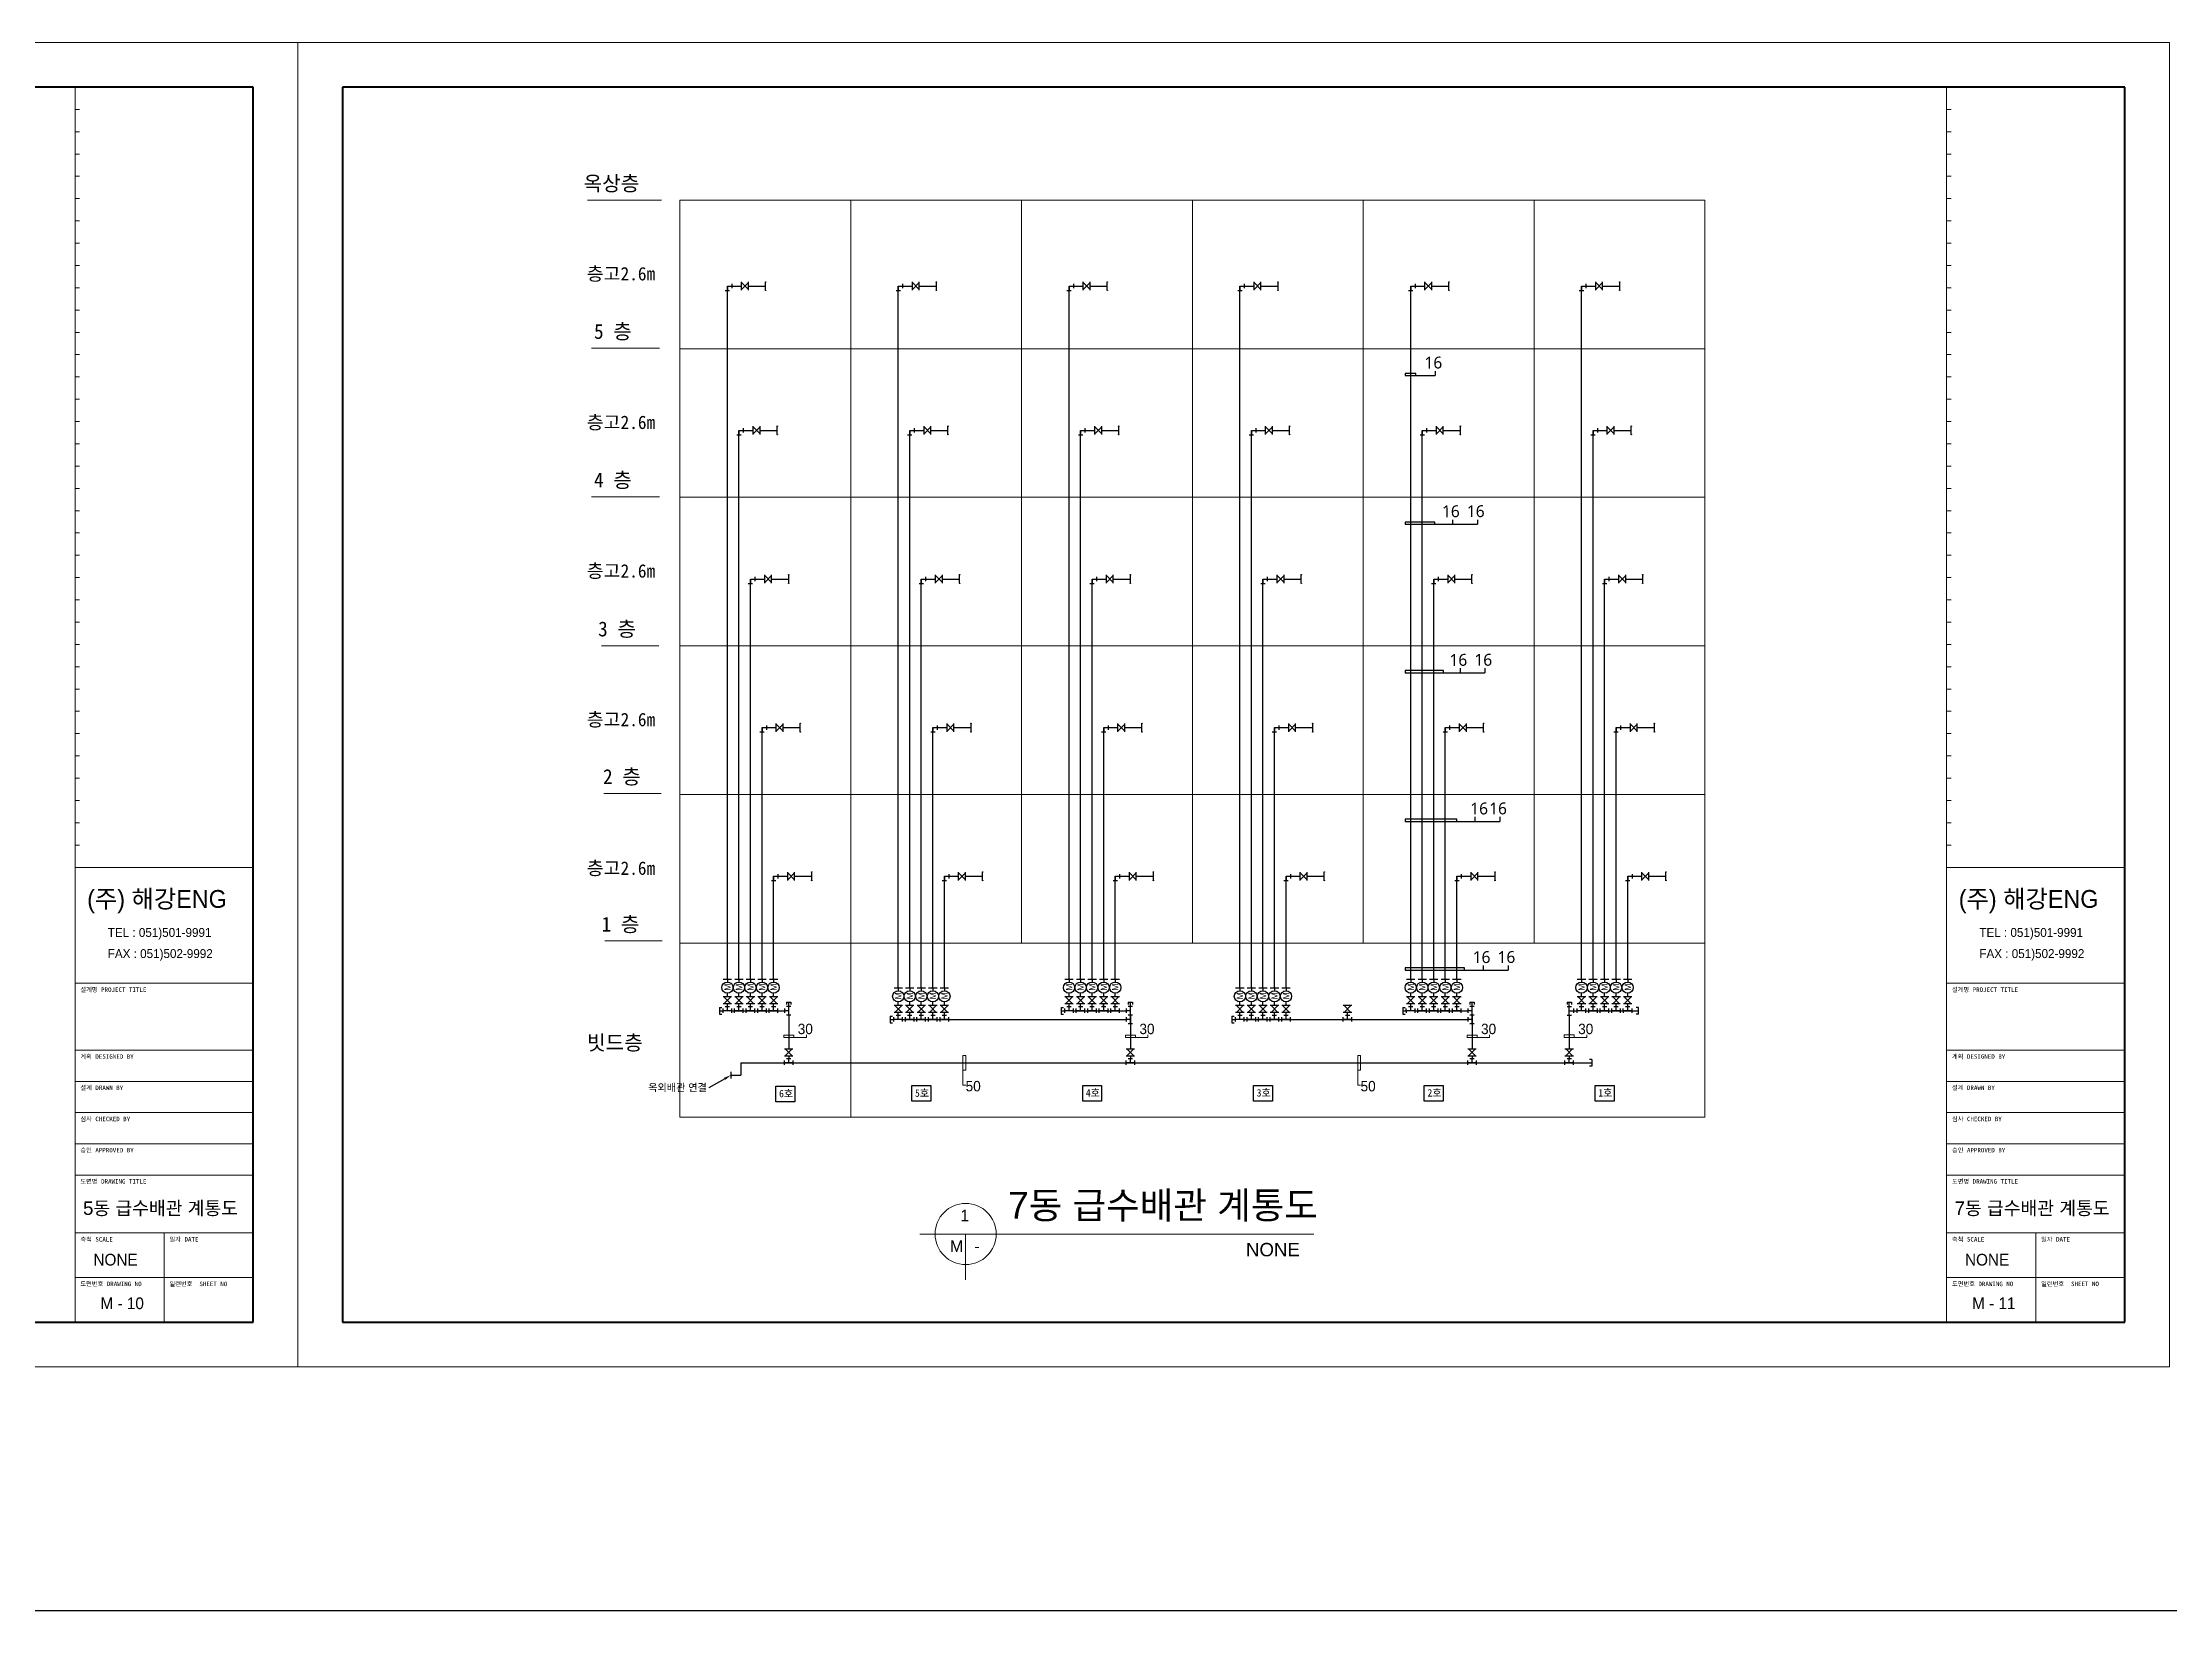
# Model space of a CAD drawing. Header units: millimetres. Extents: x 77978 to 1977917, y -128530 to 383426.
# Drawn here: x 1437707 to 1580897, y 65293 to 170793 of the extents above; entities that cross this region are included whole.
import ezdxf
from ezdxf import colors
from ezdxf.entities.mleader import LeaderData, LeaderLine
from ezdxf.math import Vec2, Vec3

# ---------------------------------------------------------------- set-up
doc = ezdxf.new("R2010")
doc.units = ezdxf.units.MM
doc.header["$LTSCALE"] = 20
doc.layers.get('0').update_dxf_attribs({"lineweight": 0})
for name, color, linetype in [('TEXT', 2, 'Continuous'), ('TXT', 2, 'Continuous'), ('급수부품', 2, 'Continuous')]:
    doc.layers.add(name, color=color, linetype=linetype)
doc.layers.add('급수', color=3, linetype='Continuous', lineweight=30)
doc.layers.add('치수선', color=1, linetype='Continuous', lineweight=0)
doc.styles.add('Arial', font='arial.ttf')
doc.styles.get("Standard").update_dxf_attribs({"font": 'arial.ttf'})
doc.styles.add('TEXT', font='arial.ttf')
doc.styles.add('굴림1', font='', dxfattribs={"height": 1})
doc.styles.add('굴림1000', font='', dxfattribs={"height": 1000})
doc.styles.add('굴림2', font='gulim.ttc', dxfattribs={"height": 2})
doc.styles.add('굴림500', font='', dxfattribs={"height": 500})
doc.styles.add('굴림700', font='gulim.ttc', dxfattribs={"height": 700})
doc.styles.add('수도공사', font='malgun.ttf', dxfattribs={"height": 300})
doc.styles.get('굴림1').set_extended_font_data('GulimChe')
doc.styles.get('굴림1000').set_extended_font_data('GulimChe')
doc.styles.get('굴림500').set_extended_font_data('GulimChe')

# ---------------------------------------------------------------- blocks, each defined once
blk = doc.blocks.new('A$C6c9ffb24')
at = {"layer": '급수부품'}
for p, q in [((0, 226.59), (-156, 226.59)), ((0, -226.59), (-156, -226.59))]:
    blk.add_line(p, q, dxfattribs=at)
at = {"layer": '급수부품', "linetype": 'Continuous'}
blk.add_line((0, -226.59), (0, 226.59), dxfattribs=at)
blk = doc.blocks.new('A$C701459fe')
at = {"layer": '급수부품'}
for p, q in [((0, -283), (0, 284)), ((0, 233), (460, -232)), ((460, 233), (0, -232)), ((460, -283), (460, 284))]:
    blk.add_line(p, q, dxfattribs=at)
blk = doc.blocks.new('A$C7031d5a0')
at = {"layer": '급수부품'}
for p, q in [((-292, -146), (-293, 146)), ((292, 0), (-292, 0)), ((-146, 292), (146, 293)), ((0, 0), (0, 292)), ((293, -146), (292, 146))]:
    blk.add_line(p, q, dxfattribs=at)
blk = doc.blocks.new('A$C510d21a0')
at = {"layer": '급수부품', "color": 2, "linetype": 'ByBlock'}
for p, q in [((284, 1160), (-284, 1160)), ((284, 0), (-284, 0)), ((0, 1160), (0, 993)), ((0, 0), (0, 236))]:
    blk.add_line(p, q, dxfattribs=at)
blk.add_circle((0, 615), 378, dxfattribs=at)
at = {"layer": '급수부품', "linetype": 'ByBlock', "insert": (-211, 392), "char_height": 429, "attachment_point": 1, "rotation": 90, "style": '수도공사'}
blk.add_mtext_dynamic_manual_height_columns('M', width=174.7, gutter_width=841, heights=[0], dxfattribs=at)
blk = doc.blocks.new('G$C5648E7D3')
at = {"layer": '급수부품'}
for p, q in [((-284, 465), (284, 465)), ((-284, 0), (284, 0)), ((-233, 0), (233, 465)), ((-233, 465), (233, 0))]:
    blk.add_line(p, q, dxfattribs=at)
blk = doc.blocks.new('A$C8178ee6f')
at = {"layer": '급수부품'}
for p, q in [((0, 0), (0, -293)), ((0, 0), (293, 0)), ((293, 146), (293, -146)), ((-146, -293), (146, -293))]:
    blk.add_line(p, q, dxfattribs=at)
blk = doc.blocks.new('상수도 도각-다중')
at = {"lineweight": 100}
for p, q in [((123000, 86100), (3000, 86100)), ((3000, 86100), (3000, 3000)), ((123000, 3000), (123000, 86100)), ((3000, 3000), (123000, 3000))]:
    blk.add_line(p, q, dxfattribs=at)
for p, q in [((111000, 84600), (111300, 84600)), ((111000, 83100), (111300, 83100)), ((111000, 81600), (111300, 81600)), ((111000, 80100), (111300, 80100)), ((111000, 78600), (111300, 78600)), ((111000, 77100), (111300, 77100)), ((111000, 75600), (111300, 75600)), ((111000, 74100), (111300, 74100)), ((111000, 72600), (111300, 72600)), ((111000, 71100), (111300, 71100)), ((111000, 69600), (111300, 69600)), ((111000, 68100), (111300, 68100)), ((111000, 66600), (111300, 66600)), ((111000, 65100), (111300, 65100)), ((111000, 63600), (111300, 63600)), ((111000, 62100), (111300, 62100)), ((111000, 60600), (111300, 60600)), ((111000, 59100), (111300, 59100)), ((111000, 57600), (111300, 57600)), ((111000, 56100), (111300, 56100)), ((111000, 54600), (111300, 54600)), ((111000, 53100), (111300, 53100)), ((111000, 51600), (111300, 51600)), ((111000, 50100), (111300, 50100)), ((111000, 48600), (111300, 48600)), ((111000, 47100), (111300, 47100)), ((111000, 45600), (111300, 45600)), ((111000, 44100), (111300, 44100)), ((111000, 42600), (111300, 42600)), ((111000, 41100), (111300, 41100)), ((111000, 39600), (111300, 39600)), ((111000, 38100), (111300, 38100)), ((111000, 36600), (111300, 36600)), ((111000, 35100), (111300, 35100)), ((111000, 33600), (123000, 33600)), ((117000, 9000), (117000, 3000))]:
    blk.add_line(p, q)
at = {"lineweight": 9}
for p, q in [((111000, 25800), (123000, 25800)), ((111000, 21300), (123000, 21300)), ((111000, 19200), (123000, 19200)), ((111000, 17100), (123000, 17100)), ((111000, 15000), (123000, 15000)), ((111000, 12900), (123000, 12900)), ((111000, 9000), (123000, 9000)), ((111000, 6000), (123000, 6000))]:
    blk.add_line(p, q, dxfattribs=at)
for points in [[(0, 0), (126000, 0), (126000, 89100), (0, 89100)], [(111000, 86100), (111300, 86100)]]:
    blk.add_lwpolyline(points, close=True)
blk.add_lwpolyline([(111000, 3000), (111000, 33600), (111000, 86100)])
at = {"attachment_point": 1}
for s, width, gutter_width, insert, char_height, style in [('(주) 해강ENG', 10184.59, 5000, (111815, 32076), 1200, '굴림2'), ('TEL : 051)501-9991', 8798.85, 5000, (113201, 29520), 600, '굴림2'), ('FAX : 051)502-9992', 8798.94, 5000, (113201, 28098), 600, '굴림2'), ('설계명 PROJECT TITLE', 4641.75, 2500, (111358, 25522), 300, '굴림1'), ('계획 DESIGNED BY', 4641.75, 2500, (111358, 21022), 300, '굴림1'), ('설계 DRAWN BY', 4641.75, 2500, (111358, 18922), 300, '굴림1'), ('심사 CHECKED BY', 4641.75, 2500, (111358, 16822), 300, '굴림1'), ('승인 APPROVED BY', 4641.75, 2500, (111358, 14722), 300, '굴림1'), ('도면명 DRAWING TITLE', 4641.75, 2500, (111358, 12622), 300, '굴림1'), ('축척 SCALE', 3385.63, 2500, (111358, 8722), 300, '굴림1'), ('일자 DATE', 3016.89, 2500, (117358, 8722), 300, '굴림1'), ('도면번호 DRAWING NO', 4125.03, 2500, (111358, 5722), 300, '굴림1'), ('일련번호  SHEET NO', 3753.35, 2500, (117358, 5722), 300, '굴림1')]:
    blk.add_mtext_dynamic_manual_height_columns(s, width=width, gutter_width=gutter_width, heights=[0], dxfattribs=dict(at, insert=insert, char_height=char_height, style=style))

msp = doc.modelspace()

# ---------------------------------------------------------------- linework, layer by layer
for p, q in [((1474401.3, 160190.3), (1479387.3, 160190.3)), ((1474672.3, 150228.6), (1479241.9, 150228.6)), ((1474672.3, 140228.6), (1479241.9, 140228.6)), ((1475331.3, 130210.8), (1479195.1, 130210.8)), ((1475501.4, 120274.5), (1479365.2, 120274.5)), ((1492117.3, 120195.3), (1480617.3, 120195.3)), ((1549617.3, 120195.3), (1492117.3, 120195.3)), ((1475564.1, 110339.8), (1479427.9, 110339.8)), ((1492117.3, 110195.3), (1480617.3, 110195.3)), ((1549617.3, 110195.3), (1492117.3, 110195.3)), ((1492117.3, 98495.3), (1480617.3, 98495.3)), ((1549617.3, 98495.3), (1492117.3, 98495.3))]:
    msp.add_line(p, q)
at = {"linetype": 'Continuous'}
for p, q in [((1492117.3, 160195.3), (1480617.3, 160195.3)), ((1480617.3, 160190.3), (1480617.3, 98495.3)), ((1549617.3, 160195.3), (1492117.3, 160195.3)), ((1492117.3, 160195.3), (1492117.3, 98495.3)), ((1503617.3, 160195.3), (1503617.3, 110195.3)), ((1515117.3, 160195.3), (1515117.3, 110195.3)), ((1526617.3, 160195.3), (1526617.3, 110195.3)), ((1538117.3, 160195.3), (1538117.3, 110195.3)), ((1549617.3, 160195.3), (1549617.3, 98495.3)), ((1492117.3, 150195.3), (1480617.3, 150195.3)), ((1549617.3, 150195.3), (1492117.3, 150195.3)), ((1492117.3, 140195.3), (1480617.3, 140195.3)), ((1549617.3, 140195.3), (1492117.3, 140195.3)), ((1492117.3, 130195.3), (1480617.3, 130195.3)), ((1549617.3, 130195.3), (1492117.3, 130195.3))]:
    msp.add_line(p, q, dxfattribs=at)
at = {"color": 4}
for p, q in [((1496765.6, 90622.7), (1523289, 90622.7)), ((1499851.3, 90622.7), (1499851.3, 87537))]:
    msp.add_line(p, q, dxfattribs=at)
msp.add_circle((1499851.3, 90622.7), 2057.1, dxfattribs=at)
at = {"layer": 'TEXT'}
for points in [[(1487081, 100572.3), (1488352.9, 100572.3), (1488352.9, 99520.8), (1487081, 99520.8)], [(1496232.1, 100604.8), (1497504, 100604.8), (1497504, 99553.3), (1496232.1, 99553.3)], [(1507732.1, 100623.3), (1509004, 100623.3), (1509004, 99571.8), (1507732.1, 99571.8)], [(1519232.1, 100623.3), (1520504, 100623.3), (1520504, 99571.8), (1519232.1, 99571.8)], [(1530732.1, 100623.3), (1532004, 100623.3), (1532004, 99571.8), (1530732.1, 99571.8)], [(1542232.1, 100623.3), (1543504, 100623.3), (1543504, 99571.8), (1542232.1, 99571.8)]]:
    msp.add_lwpolyline(points, close=True, dxfattribs=at)
at = {"layer": 'TXT', "linetype": 'ByBlock'}
for p, q in [((1530171.5, 148529.8), (1529441.6, 148529.4)), ((1529441.6, 148529.4), (1529441.6, 148379.4)), ((1529441.6, 148379.4), (1530171.5, 148379.8)), ((1530171.5, 148379.8), (1530171.5, 148529.8)), ((1531441, 138529.6), (1529441.6, 138529.4)), ((1529441.6, 138529.4), (1529441.6, 138379.4)), ((1529441.6, 138379.4), (1531441, 138379.6)), ((1531441, 138379.6), (1531441, 138529.6)), ((1532021.5, 128529.8), (1529441.6, 128529.4)), ((1529441.6, 128529.4), (1529441.6, 128379.4)), ((1529441.6, 128379.4), (1532021.5, 128379.8)), ((1532021.5, 128379.8), (1532021.5, 128529.8)), ((1532913.5, 118529.2), (1529441.5, 118529.4)), ((1529441.5, 118529.4), (1529441.5, 118379.4)), ((1529441.5, 118379.4), (1532913.5, 118379.2)), ((1532913.5, 118379.2), (1532913.5, 118529.2)), ((1533440.3, 108529.8), (1529441.5, 108529.4)), ((1529441.5, 108529.4), (1529441.5, 108379.4)), ((1529441.5, 108379.4), (1533440.3, 108379.8)), ((1533440.3, 108379.8), (1533440.3, 108529.8))]:
    msp.add_line(p, q, dxfattribs=at)
at = {"layer": 'TXT'}
for p, q in [((1529441.6, 148379.4), (1531454.7, 148379.4)), ((1531454.7, 148689.8), (1531454.7, 148379.4)), ((1529441.6, 138379.4), (1534305.7, 138379.2)), ((1532631.3, 138689.5), (1532631.3, 138379.2)), ((1534305.7, 138689.5), (1534305.7, 138379.2)), ((1529441.6, 128379.4), (1534811.7, 128379.4)), ((1533137.3, 128689.8), (1533137.3, 128379.4)), ((1534811.7, 128689.8), (1534811.7, 128379.4)), ((1529441.5, 118379.4), (1535807.4, 118378.7)), ((1534132.9, 118689.1), (1534132.9, 118378.7)), ((1535807.4, 118689.1), (1535807.4, 118378.7)), ((1529441.5, 108379.4), (1536372.1, 108379.4)), ((1534697.7, 108689.8), (1534697.7, 108379.4)), ((1536372.1, 108689.8), (1536372.1, 108379.4))]:
    msp.add_line(p, q, dxfattribs=at)
at = {"layer": '급수'}
for p, q in [((1486388, 154140.6), (1486388, 154668.1)), ((1497888, 154140.6), (1497888, 154668.1)), ((1509388, 154140.6), (1509388, 154668.1)), ((1520888, 154140.6), (1520888, 154668.1)), ((1532388, 154140.6), (1532388, 154668.2)), ((1543888, 154140.6), (1543888, 154668.1)), ((1483813.8, 107747.1), (1483813.9, 154404.5)), ((1495313.9, 107162.1), (1495313.9, 154404.5)), ((1506813.8, 107747.1), (1506813.9, 154404.5)), ((1518313.8, 107162.1), (1518313.9, 154404.5)), ((1529813.8, 107747.1), (1529813.9, 154404.5)), ((1541313.8, 107747.1), (1541313.9, 154404.5)), ((1484590.8, 107747.1), (1484590.9, 144695.3)), ((1487164.9, 144431.5), (1487165, 144959)), ((1496090.9, 107162.1), (1496090.9, 144695.3)), ((1498664.9, 144431.5), (1498665, 144959)), ((1507590.8, 107747.1), (1507590.9, 144695.3)), ((1510164.9, 144431.5), (1510165, 144959)), ((1519090.8, 107162.1), (1519090.9, 144695.3)), ((1521664.9, 144431.5), (1521665, 144959)), ((1530590.8, 107747.1), (1530590.9, 144695.3)), ((1533164.9, 144431.5), (1533165, 144959)), ((1542090.8, 107747.1), (1542090.9, 144695.3)), ((1544664.9, 144431.5), (1544665, 144959)), ((1485367.9, 107747), (1485368, 134695.3)), ((1487942, 134431.5), (1487942.1, 134959)), ((1496868.1, 107162), (1496868, 134695.3)), ((1499442, 134431.5), (1499442.1, 134959)), ((1508367.9, 107747), (1508368, 134695.3)), ((1510942, 134431.5), (1510942.1, 134959)), ((1519867.9, 107162), (1519868, 134695.3)), ((1522442, 134431.5), (1522442.1, 134959)), ((1531367.9, 107747), (1531368, 134695.3)), ((1533942, 134431.5), (1533942.1, 134959)), ((1542867.9, 107747), (1542868, 134695.3)), ((1545442, 134431.5), (1545442.1, 134959)), ((1486145.1, 107747), (1486145.1, 124695.3)), ((1488719.2, 124431.5), (1488719.2, 124959)), ((1497645.2, 107162), (1497645.1, 124695.3)), ((1500219.2, 124431.5), (1500219.2, 124959)), ((1509145.1, 107747), (1509145.1, 124695.3)), ((1511719.2, 124431.5), (1511719.2, 124959)), ((1520645.1, 107162), (1520645.1, 124695.3)), ((1523219.2, 124431.5), (1523219.2, 124959)), ((1532145.1, 107747), (1532145.1, 124695.3)), ((1534719.2, 124431.5), (1534719.2, 124959)), ((1543645.1, 107747), (1543645.1, 124695.3)), ((1546219.2, 124431.5), (1546219.2, 124959)), ((1486922.2, 107747), (1486922.2, 114695.3)), ((1489496.3, 114431.5), (1489496.3, 114959)), ((1498422.3, 107162), (1498422.2, 114695.3)), ((1500996.3, 114431.5), (1500996.3, 114959)), ((1509922.2, 107747), (1509922.2, 114695.3)), ((1512496.3, 114431.5), (1512496.3, 114959)), ((1521422.2, 107162), (1521422.2, 114695.3)), ((1523996.3, 114431.5), (1523996.3, 114959)), ((1532922.2, 107747), (1532922.2, 114695.3)), ((1535496.3, 114431.5), (1535496.3, 114959)), ((1544422.2, 107747), (1544422.2, 114695.3)), ((1546996.3, 114431.5), (1546996.3, 114959)), ((1483813.5, 105935.1), (1483813.6, 106121.4)), ((1483813.6, 106586.7), (1483813.6, 106586.7)), ((1483813.6, 106353.5), (1483813.6, 106354.5)), ((1484590.7, 105935.2), (1484590.7, 106121.4)), ((1484590.8, 106353.3), (1484590.8, 106354.7)), ((1485367.7, 105935), (1485367.7, 106121.3)), ((1485367.9, 106353.2), (1485367.9, 106354.6)), ((1485367.9, 105935.1), (1485367.9, 106121.3)), ((1486144.8, 105935), (1486144.8, 106121.3)), ((1486145, 106353.2), (1486145, 106354.6)), ((1486145, 105935.1), (1486145, 106121.3)), ((1486922, 105935), (1486922, 106121.3)), ((1486922.1, 105935.1), (1486922.2, 106121.3)), ((1486922.2, 106353.2), (1486922.2, 106354.6)), ((1487945.8, 105933.2), (1487945.8, 106211.9)), ((1495313.7, 106001.6), (1495313.7, 106001.6)), ((1506813.7, 106586.7), (1506813.7, 106586.7)), ((1506813.7, 106353.4), (1506813.7, 106354.5)), ((1506813.7, 105935), (1506813.7, 106121.3)), ((1507590.9, 106353.3), (1507590.9, 106354.6)), ((1507590.9, 105935.2), (1507590.9, 106121.3)), ((1508367.8, 105934.9), (1508367.8, 106121.2)), ((1508368, 106353.2), (1508368, 106354.5)), ((1508368, 105935.1), (1508368, 106121.2)), ((1509145, 105934.9), (1509145, 106121.2)), ((1509145.1, 105935.1), (1509145.2, 106121.2)), ((1509145.2, 106353.2), (1509145.2, 106354.5)), ((1509922.1, 105934.9), (1509922.1, 106121.2)), ((1509922.3, 106353.2), (1509922.3, 106354.5)), ((1509922.3, 105935.1), (1509922.3, 106121.2)), ((1510945.9, 105933.1), (1510945.9, 106211.9)), ((1518313.7, 106001.6), (1518313.7, 106001.6)), ((1529813.7, 106586.6), (1529813.7, 106586.6)), ((1529813.7, 106353.4), (1529813.7, 106354.4)), ((1529813.7, 105935), (1529813.7, 106121.2)), ((1530590.9, 106353.2), (1530590.9, 106354.6)), ((1530590.9, 105935.1), (1530590.9, 106121.2)), ((1531367.8, 105934.9), (1531367.8, 106121.1)), ((1531368, 106353.1), (1531368, 106354.5)), ((1531368, 105935), (1531368, 106121.1)), ((1532145, 105934.9), (1532145, 106121.1)), ((1532145.1, 105935), (1532145.2, 106121.1)), ((1532145.2, 106353.1), (1532145.2, 106354.5)), ((1532922.1, 105934.9), (1532922.1, 106121.1)), ((1532922.3, 106353.1), (1532922.3, 106354.5)), ((1532922.3, 105935), (1532922.3, 106121.1)), ((1533945.9, 105933.1), (1533945.9, 106211.8)), ((1540484.8, 105933.2), (1540484.8, 106212)), ((1541313.7, 106586.6), (1541313.7, 106586.6)), ((1541313.7, 106353.4), (1541313.7, 106354.4)), ((1541313.7, 105935), (1541313.7, 106121.2)), ((1542090.9, 106353.2), (1542090.9, 106354.6)), ((1542090.9, 105935.1), (1542090.9, 106121.2)), ((1542867.8, 105934.9), (1542867.8, 106121.1)), ((1542868, 106353.1), (1542868, 106354.5)), ((1542868, 105935), (1542868, 106121.1)), ((1543645, 105934.9), (1543645, 106121.1)), ((1543645.1, 105935), (1543645.2, 106121.1)), ((1543645.2, 106353.1), (1543645.2, 106354.5)), ((1544422.1, 105934.9), (1544422.1, 106121.1)), ((1544422.3, 106353.1), (1544422.3, 106354.5)), ((1544422.3, 105935), (1544422.3, 106121.1)), ((1483277.1, 105642.6), (1483521.3, 105642.6)), ((1484106.3, 105642.6), (1487653.3, 105642.5)), ((1487945.8, 105349.2), (1487945.8, 103087.1)), ((1494777.3, 105057.6), (1495021.4, 105057.6)), ((1495313.7, 105768.4), (1495313.7, 105769.4)), ((1495313.7, 105350), (1495313.7, 105536.3)), ((1495606.4, 105057.5), (1510653.3, 105055.1)), ((1496090.9, 105768.2), (1496090.9, 105769.6)), ((1496090.9, 105350.1), (1496090.9, 105536.3)), ((1496867.8, 105349.9), (1496867.8, 105536.2)), ((1496868, 105768.1), (1496868, 105769.5)), ((1496868, 105350), (1496868, 105536.2)), ((1497645, 105349.9), (1497645, 105536.2)), ((1497645.1, 105350), (1497645.2, 105536.2)), ((1497645.2, 105768.1), (1497645.2, 105769.5)), ((1498422.1, 105349.9), (1498422.1, 105536.2)), ((1498422.3, 105768.1), (1498422.3, 105769.5)), ((1498422.3, 105350), (1498422.3, 105536.2)), ((1506277.3, 105642.6), (1506521.4, 105642.6)), ((1507106.4, 105642.6), (1510653.4, 105642.4)), ((1510946, 105349.9), (1510946, 103087.8)), ((1517777.3, 105057.5), (1518021.4, 105057.5)), ((1518313.7, 105768.4), (1518313.7, 105769.4)), ((1518313.7, 105350), (1518313.7, 105536.2)), ((1518606.4, 105057.5), (1533653.3, 105055)), ((1519090.9, 105768.2), (1519090.9, 105769.6)), ((1519090.9, 105350.1), (1519090.9, 105536.2)), ((1519867.8, 105349.9), (1519867.8, 105536.1)), ((1519868, 105768.1), (1519868, 105769.5)), ((1519868, 105350), (1519868, 105536.1)), ((1520645, 105349.9), (1520645, 105536.1)), ((1520645.1, 105350), (1520645.2, 105536.1)), ((1520645.2, 105768.1), (1520645.2, 105769.5)), ((1521422.1, 105349.9), (1521422.1, 105536.1)), ((1521422.3, 105768.1), (1521422.3, 105769.5)), ((1521422.3, 105350), (1521422.3, 105536.1)), ((1525562.4, 105768.7), (1525562.4, 105770.2)), ((1525562.4, 105056.2), (1525562.4, 105536.8)), ((1529277.3, 105642.5), (1529521.4, 105642.5)), ((1530106.4, 105642.5), (1533653.4, 105642.4)), ((1533946, 105349.8), (1533946, 103087.8)), ((1540484.8, 105350), (1540484.8, 103087.9)), ((1540777.3, 105642.5), (1541021.4, 105642.5)), ((1541606.4, 105642.5), (1545153.4, 105642.4)), ((1484717.5, 102143.9), (1492117.3, 102143.9)), ((1484717.5, 102143.9), (1484717.5, 101316.7)), ((1487945.8, 102854.4), (1487945.8, 102854.4)), ((1487945.8, 102621.8), (1487945.8, 102435.6)), ((1492117.3, 102143.9), (1542019.6, 102143.9)), ((1510946, 102855.2), (1510946, 102855.2)), ((1510946, 102622.5), (1510946, 102436.3)), ((1533946, 102855.1), (1533946, 102855.1)), ((1533946, 102622.5), (1533946, 102436.3)), ((1540484.8, 102855.3), (1540484.8, 102855.3)), ((1540484.8, 102622.6), (1540484.8, 102436.4)), ((1484063.6, 101316.7), (1484717.5, 101316.7))]:
    msp.add_line(p, q, dxfattribs=at)
at = {"layer": '급수', "linetype": 'ByBlock', "ltscale": 0.3}
for p, q in [((1483813.9, 154404.5), (1484773.6, 154404.3)), ((1485234, 154405.1), (1486388, 154405.1)), ((1495313.9, 154404.5), (1496273.6, 154404.3)), ((1496734, 154405.1), (1497888, 154405.1)), ((1506813.9, 154404.5), (1507773.6, 154404.3)), ((1508234, 154405.1), (1509388, 154405.1)), ((1518313.9, 154404.5), (1519273.6, 154404.3)), ((1519734, 154405.1), (1520888, 154405.1)), ((1529813.9, 154404.5), (1530773.6, 154404.3)), ((1531234, 154405.1), (1532388, 154405.1)), ((1541313.9, 154404.5), (1542273.6, 154404.3)), ((1542734, 154405.1), (1543888, 154405.1)), ((1484590.9, 144695.3), (1485550.6, 144695.2)), ((1486011, 144695.9), (1487164.9, 144695.9)), ((1496090.9, 144695.3), (1497050.6, 144695.2)), ((1497511, 144695.9), (1498664.9, 144695.9)), ((1507590.9, 144695.3), (1508550.6, 144695.2)), ((1509011, 144695.9), (1510164.9, 144695.9)), ((1519090.9, 144695.3), (1520050.6, 144695.2)), ((1520511, 144695.9), (1521664.9, 144695.9)), ((1530590.9, 144695.3), (1531550.6, 144695.2)), ((1532011, 144695.9), (1533165, 144695.9)), ((1542090.9, 144695.3), (1543050.6, 144695.2)), ((1543511, 144695.9), (1544664.9, 144695.9)), ((1485368, 134695.3), (1486327.7, 134695.2)), ((1486788.1, 134695.9), (1487942.1, 134695.9)), ((1496868, 134695.3), (1497827.7, 134695.2)), ((1498288.1, 134695.9), (1499442.1, 134695.9)), ((1508368, 134695.3), (1509327.7, 134695.2)), ((1509788.1, 134695.9), (1510942.1, 134695.9)), ((1519868, 134695.3), (1520827.7, 134695.2)), ((1521288.1, 134695.9), (1522442.1, 134695.9)), ((1531368, 134695.3), (1532327.7, 134695.2)), ((1532788.1, 134695.9), (1533942.1, 134695.9)), ((1542868, 134695.3), (1543827.7, 134695.2)), ((1544288.1, 134695.9), (1545442.1, 134695.9)), ((1486145.1, 124695.3), (1487104.8, 124695.2)), ((1487565.2, 124695.9), (1488719.2, 124695.9)), ((1497645.1, 124695.3), (1498604.8, 124695.2)), ((1499065.2, 124695.9), (1500219.2, 124695.9)), ((1509145.1, 124695.3), (1510104.8, 124695.2)), ((1510565.2, 124695.9), (1511719.2, 124695.9)), ((1520645.1, 124695.3), (1521604.8, 124695.2)), ((1522065.2, 124695.9), (1523219.2, 124695.9)), ((1532145.1, 124695.3), (1533104.8, 124695.2)), ((1533565.2, 124695.9), (1534719.2, 124695.9)), ((1543645.1, 124695.3), (1544604.8, 124695.2)), ((1545065.2, 124695.9), (1546219.2, 124695.9)), ((1486922.2, 114695.3), (1487881.9, 114695.2)), ((1488342.3, 114695.9), (1489496.3, 114695.9)), ((1498422.2, 114695.3), (1499381.9, 114695.2)), ((1499842.3, 114695.9), (1500996.3, 114695.9)), ((1509922.2, 114695.3), (1510881.9, 114695.2)), ((1511342.3, 114695.9), (1512496.3, 114695.9)), ((1521422.2, 114695.3), (1522381.9, 114695.2)), ((1522842.3, 114695.9), (1523996.3, 114695.9)), ((1532922.2, 114695.3), (1533881.9, 114695.2)), ((1534342.3, 114695.9), (1535496.3, 114695.9)), ((1544422.2, 114695.3), (1545381.9, 114695.2)), ((1545842.3, 114695.9), (1546996.3, 114695.9))]:
    msp.add_line(p, q, dxfattribs=at)
at = {"layer": '급수', "color": 5}
msp.add_line((78096.9, 65293.2), (1977917.3, 65293.2), dxfattribs=at)
at = {"layer": '급수'}
for centre in [(1486388, 154688.1), (1497888, 154688.1), (1509388, 154688.1), (1520888, 154688.1), (1532388, 154688.2), (1543888, 154688.1), (1486388, 154120.6), (1497888, 154120.6), (1509388, 154120.6), (1520888, 154120.6), (1532388, 154120.6), (1543888, 154120.6), (1487165, 144979), (1498665, 144979), (1510165, 144979), (1521665, 144979), (1533165, 144979), (1544665, 144979), (1487164.9, 144411.5), (1498664.9, 144411.5), (1510164.9, 144411.5), (1521664.9, 144411.5), (1533164.9, 144411.5), (1544664.9, 144411.5), (1487942.1, 134979), (1499442.1, 134979), (1510942.1, 134979), (1522442.1, 134979), (1533942.1, 134979), (1545442.1, 134979), (1487942, 134411.5), (1499442, 134411.5), (1510942, 134411.5), (1522442, 134411.5), (1533942, 134411.5), (1545442, 134411.5), (1488719.2, 124979), (1500219.2, 124979), (1511719.2, 124979), (1523219.2, 124979), (1534719.2, 124979), (1546219.2, 124979), (1488719.2, 124411.5), (1500219.2, 124411.5), (1511719.2, 124411.5), (1523219.2, 124411.5), (1534719.2, 124411.5), (1546219.2, 124411.5), (1489496.3, 114979), (1500996.3, 114979), (1512496.3, 114979), (1523996.3, 114979), (1535496.3, 114979), (1546996.3, 114979), (1489496.3, 114411.5), (1500996.3, 114411.5), (1512496.3, 114411.5), (1523996.3, 114411.5), (1535496.3, 114411.5), (1546996.3, 114411.5)]:
    msp.add_circle(centre, 15, dxfattribs=at)
at = {"layer": '급수부품'}
for p, q in [((1487799.6, 106211.9), (1487799.6, 106055.9)), ((1487799.6, 106211.9), (1488092.1, 106211.9)), ((1488092.1, 106211.9), (1488092.1, 106055.9)), ((1510799.7, 106211.9), (1510799.7, 106055.9)), ((1510799.7, 106211.9), (1511092.2, 106211.9)), ((1511092.2, 106211.9), (1511092.2, 106055.9)), ((1533799.7, 106211.8), (1533799.7, 106055.8)), ((1533799.7, 106211.8), (1534092.2, 106211.8)), ((1534092.2, 106211.8), (1534092.2, 106055.8)), ((1540338.5, 106212), (1540338.5, 106056)), ((1540338.5, 106212), (1540631, 106212)), ((1540631, 106212), (1540631, 106056))]:
    msp.add_line(p, q, dxfattribs=at)
at = {"layer": '급수부품', "linetype": 'Continuous'}
msp.add_line((1484063.6, 101090.1), (1484063.6, 101543.3), dxfattribs=at)
at = {"layer": '치수선'}
for p, q in [((1489128.8, 103845.2), (1488283.8, 103844.4)), ((1489128.8, 103845.2), (1489128.8, 104014.2)), ((1512129, 103845.3), (1511284, 103844.5)), ((1512129, 103845.3), (1512129, 104014.3)), ((1535129, 103845.2), (1534284, 103844.4)), ((1535129, 103845.2), (1535129, 104014.2)), ((1541667.8, 103845.4), (1540822.8, 103844.7)), ((1541667.8, 103845.4), (1541667.8, 104014.4)), ((1499659.5, 102643.9), (1499659.5, 101643.9)), ((1499659.5, 102643.9), (1499859.5, 102643.9)), ((1499859.5, 102643.9), (1499859.5, 101643.9)), ((1526246.1, 102643.9), (1526246.1, 101643.9)), ((1526246.1, 102643.9), (1526446.1, 102643.9)), ((1526446.1, 102643.9), (1526446.1, 101643.9)), ((1499859.5, 101643.9), (1499659.5, 101643.9)), ((1499659.5, 101643.9), (1499659.5, 100643.9)), ((1499859.5, 100643.9), (1499659.5, 100643.9)), ((1526446.1, 101643.9), (1526246.1, 101643.9)), ((1526246.1, 101643.9), (1526246.1, 100643.9)), ((1526446.1, 100643.9), (1526246.1, 100643.9))]:
    msp.add_line(p, q, dxfattribs=at)
for points in [[(1488283.8, 103844.4), (1487607.8, 103844.4), (1487607.8, 104013.4), (1488283.8, 104013.4)], [(1511284, 103844.5), (1510608, 103844.5), (1510608, 104013.5), (1511284, 104013.5)], [(1534284, 103844.4), (1533608, 103844.4), (1533608, 104013.4), (1534284, 104013.4)], [(1540822.8, 103844.7), (1540146.8, 103844.7), (1540146.8, 104013.7), (1540822.8, 104013.7)]]:
    msp.add_lwpolyline(points, close=True, dxfattribs=at)

# ---------------------------------------------------------------- block references
at = {"color": 0}
for p in [(1328896.9, 81693.2), (1454896.9, 81693.2)]:
    msp.add_blockref('상수도 도각-다중', p, dxfattribs=at)
at = {"layer": '급수'}
for name, p in [('A$C8178ee6f', (1483813.9, 154404.5)), ('A$C8178ee6f', (1495313.9, 154404.5)), ('A$C8178ee6f', (1506813.9, 154404.5)), ('A$C8178ee6f', (1518313.9, 154404.5)), ('A$C8178ee6f', (1529813.9, 154404.5)), ('A$C8178ee6f', (1541313.9, 154404.5)), ('A$C8178ee6f', (1484590.9, 144695.3)), ('A$C8178ee6f', (1496090.9, 144695.3)), ('A$C8178ee6f', (1507590.9, 144695.3)), ('A$C8178ee6f', (1519090.9, 144695.3)), ('A$C8178ee6f', (1530590.9, 144695.3)), ('A$C8178ee6f', (1542090.9, 144695.3)), ('A$C8178ee6f', (1485368, 134695.3)), ('A$C8178ee6f', (1496868, 134695.3)), ('A$C8178ee6f', (1508368, 134695.3)), ('A$C8178ee6f', (1519868, 134695.3)), ('A$C8178ee6f', (1531368, 134695.3)), ('A$C8178ee6f', (1542868, 134695.3)), ('A$C8178ee6f', (1486145.1, 124695.3)), ('A$C8178ee6f', (1497645.1, 124695.3)), ('A$C8178ee6f', (1509145.1, 124695.3)), ('A$C8178ee6f', (1520645.1, 124695.3)), ('A$C8178ee6f', (1532145.1, 124695.3)), ('A$C8178ee6f', (1543645.1, 124695.3)), ('A$C8178ee6f', (1486922.2, 114695.3)), ('A$C8178ee6f', (1498422.2, 114695.3)), ('A$C8178ee6f', (1509922.2, 114695.3)), ('A$C8178ee6f', (1521422.2, 114695.3)), ('A$C8178ee6f', (1532922.2, 114695.3)), ('A$C8178ee6f', (1544422.2, 114695.3)), ('A$C7031d5a0', (1483813.8, 105642.6)), ('A$C7031d5a0', (1484590.8, 105642.6)), ('A$C7031d5a0', (1485367.9, 105642.6)), ('A$C7031d5a0', (1486145.1, 105642.6)), ('A$C7031d5a0', (1486922.2, 105642.5)), ('A$C7031d5a0', (1495313.9, 105057.5)), ('A$C7031d5a0', (1496090.9, 105057.5)), ('A$C7031d5a0', (1496868.1, 105057.5)), ('A$C7031d5a0', (1497645.2, 105057.5)), ('A$C7031d5a0', (1498422.4, 105057.4)), ('A$C7031d5a0', (1506813.9, 105642.6)), ('A$C7031d5a0', (1507590.9, 105642.5)), ('A$C7031d5a0', (1508368.1, 105642.5)), ('A$C7031d5a0', (1509145.2, 105642.5)), ('A$C7031d5a0', (1509922.4, 105642.5)), ('A$C7031d5a0', (1518313.9, 105057.5)), ('A$C7031d5a0', (1519090.9, 105057.5)), ('A$C7031d5a0', (1519868.1, 105057.4)), ('A$C7031d5a0', (1520645.2, 105057.4)), ('A$C7031d5a0', (1521422.4, 105057.4)), ('A$C7031d5a0', (1525562.4, 105057.4)), ('A$C7031d5a0', (1529813.9, 105642.5)), ('A$C7031d5a0', (1530590.9, 105642.5)), ('A$C7031d5a0', (1531368.1, 105642.5)), ('A$C7031d5a0', (1532145.2, 105642.4)), ('A$C7031d5a0', (1532922.4, 105642.4)), ('A$C7031d5a0', (1541313.9, 105642.5)), ('A$C7031d5a0', (1542090.9, 105642.5)), ('A$C7031d5a0', (1542868.1, 105642.5)), ('A$C7031d5a0', (1543645.2, 105642.4)), ('A$C7031d5a0', (1544422.4, 105642.4)), ('A$C6c9ffb24', (1545153.4, 105642.4)), ('A$C7031d5a0', (1487945.8, 102143.1)), ('A$C7031d5a0', (1510946, 102143.8)), ('A$C7031d5a0', (1533946, 102143.8)), ('A$C7031d5a0', (1540484.9, 102143.9))]:
    msp.add_blockref(name, p, dxfattribs=at)
for name, p, rotation in [('A$C6c9ffb24', (1483277.1, 105642.6), 180), ('A$C6c9ffb24', (1494777.3, 105057.6), 180), ('A$C6c9ffb24', (1506277.3, 105642.6), 180), ('A$C6c9ffb24', (1517777.3, 105057.5), 180), ('A$C6c9ffb24', (1529277.3, 105642.5), 180), ('A$C7031d5a0', (1540484.8, 105642.5), 270)]:
    msp.add_blockref(name, p, dxfattribs=dict(at, rotation=rotation))
at = {"layer": '급수', "xscale": -1}
for name, p, rotation in [('A$C7031d5a0', (1487945.8, 105642.5), 89.9992764346188), ('A$C7031d5a0', (1510945.8, 105057.4), 89.9992764346188), ('A$C7031d5a0', (1510945.9, 105642.4), 89.99927643461882), ('A$C7031d5a0', (1533945.8, 105057.3), 89.99927643461882), ('A$C7031d5a0', (1533945.9, 105642.3), 89.99927643461882), ('A$C6c9ffb24', (1542019.6, 102143.9), 180.0173130627484)]:
    msp.add_blockref(name, p, dxfattribs=dict(at, rotation=rotation))
at = {"layer": '급수부품'}
for name, p in [('A$C701459fe', (1484773.6, 154404.3)), ('A$C701459fe', (1496273.6, 154404.3)), ('A$C701459fe', (1507773.6, 154404.3)), ('A$C701459fe', (1519273.6, 154404.3)), ('A$C701459fe', (1530773.6, 154404.3)), ('A$C701459fe', (1542273.6, 154404.3)), ('A$C701459fe', (1485550.6, 144695.2)), ('A$C701459fe', (1497050.6, 144695.2)), ('A$C701459fe', (1508550.6, 144695.2)), ('A$C701459fe', (1520050.6, 144695.2)), ('A$C701459fe', (1531550.6, 144695.2)), ('A$C701459fe', (1543050.6, 144695.2)), ('A$C701459fe', (1486327.7, 134695.2)), ('A$C701459fe', (1497827.7, 134695.2)), ('A$C701459fe', (1509327.7, 134695.2)), ('A$C701459fe', (1520827.7, 134695.2)), ('A$C701459fe', (1532327.7, 134695.2)), ('A$C701459fe', (1543827.7, 134695.2)), ('A$C701459fe', (1487104.8, 124695.2)), ('A$C701459fe', (1498604.8, 124695.2)), ('A$C701459fe', (1510104.8, 124695.2)), ('A$C701459fe', (1521604.8, 124695.2)), ('A$C701459fe', (1533104.8, 124695.2)), ('A$C701459fe', (1544604.8, 124695.2)), ('A$C701459fe', (1487881.9, 114695.2)), ('A$C701459fe', (1499381.9, 114695.2)), ('A$C701459fe', (1510881.9, 114695.2)), ('A$C701459fe', (1522381.9, 114695.2)), ('A$C701459fe', (1533881.9, 114695.2)), ('A$C701459fe', (1545381.9, 114695.2)), ('G$C5648E7D3', (1487945.8, 102621.8)), ('G$C5648E7D3', (1510946, 102622.5)), ('G$C5648E7D3', (1533946, 102622.5)), ('G$C5648E7D3', (1540484.8, 102622.6))]:
    msp.add_blockref(name, p, dxfattribs=at)
at = {"layer": '치수선'}
for p in [(1483813.8, 106586.7), (1484590.8, 106586.7), (1485367.9, 106586.6), (1486145, 106586.6), (1486922.2, 106586.6), (1506813.9, 106586.7), (1507590.9, 106586.7), (1508368, 106586.6), (1509145.2, 106586.6), (1509922.3, 106586.6), (1529813.9, 106586.6), (1530590.9, 106586.6), (1531368, 106586.5), (1532145.2, 106586.5), (1532922.3, 106586.5), (1541313.9, 106586.6), (1542090.9, 106586.6), (1542868, 106586.5), (1543645.2, 106586.5), (1544422.3, 106586.5), (1495313.9, 106001.6), (1496090.9, 106001.6), (1496868, 106001.5), (1497645.2, 106001.5), (1498422.3, 106001.5), (1518313.9, 106001.6), (1519090.9, 106001.6), (1519868, 106001.5), (1520645.2, 106001.5), (1521422.3, 106001.5)]:
    msp.add_blockref('A$C510d21a0', p, dxfattribs=at)
at = {"layer": '치수선', "color": 0, "rotation": 90}
for p in [(1483813.8, 106121.4), (1484590.8, 106121.4), (1485367.9, 106121.3), (1486145, 106121.3), (1486922.2, 106121.3), (1495313.9, 105536.3), (1496090.9, 105536.3), (1496868, 105536.2), (1497645.2, 105536.2), (1498422.3, 105536.2), (1506813.9, 106121.3), (1507590.9, 106121.3), (1508368, 106121.2), (1509145.2, 106121.2), (1509922.3, 106121.2), (1518313.9, 105536.2), (1519090.9, 105536.2), (1519868, 105536.1), (1520645.2, 105536.1), (1521422.3, 105536.1), (1525562.3, 105536.8), (1529813.9, 106121.2), (1530590.9, 106121.2), (1531368, 106121.1), (1532145.2, 106121.1), (1532922.3, 106121.1), (1541313.9, 106121.2), (1542090.9, 106121.2), (1542868, 106121.1), (1543645.2, 106121.1), (1544422.3, 106121.1)]:
    msp.add_blockref('A$C701459fe', p, dxfattribs=at)

# ---------------------------------------------------------------- texts
at = {"layer": 'TEXT'}
for s, height, style, p in [('옥상층', 1000, '굴림1000', (1474126.7, 160815.8, 0)), ('층고', 900, '굴림1000', (1474349.9, 154790.9)), ('2.6m', 900, '굴림1000', (1476623.1, 154790.9)), (' 5 층', 1000, '굴림1000', (1474186.6, 150854.2, 0)), ('층고', 900, '굴림1000', (1474349.9, 144790.9)), ('2.6m', 900, '굴림1000', (1476623.1, 144790.9)), (' 4 층', 1000, '굴림1000', (1474186.6, 140854.2, 0)), ('층고', 900, '굴림1000', (1474349.9, 134790.9)), ('2.6m', 900, '굴림1000', (1476623.1, 134790.9)), (' 3 층', 1000, '굴림1000', (1474465.1, 130836.4, 0)), ('층고', 900, '굴림1000', (1474349.9, 124790.9)), ('2.6m', 900, '굴림1000', (1476623.1, 124790.9)), (' 2 층', 1000, '굴림1000', (1474793.5, 120900, 0)), ('층고', 900, '굴림1000', (1474349.9, 114790.9)), ('2.6m', 900, '굴림1000', (1476623.1, 114790.9)), (' 1 층', 1000, '굴림1000', (1474697.9, 110965.4, 0)), ('빗드층', 1000, '굴림1000', (1474354.6, 102998.4)), ('6호', 500, '굴림500', (1487294.8, 99822.3, 0)), ('5호', 500, '굴림500', (1496445.9, 99854.8, 0)), ('4호', 500, '굴림500', (1507945.9, 99873.4, 0)), ('3호', 500, '굴림500', (1519445.9, 99873.4, 0)), ('2호', 500, '굴림500', (1530945.9, 99873.4, 0)), ('1호', 500, '굴림500', (1542445.9, 99873.4, 0))]:
    msp.add_text(s, height=height, dxfattribs=dict(at, style=style)).set_placement(p)
at = {"layer": 'TEXT', "char_height": 787.5, "attachment_point": 1, "style": '굴림700'}
for s, width, insert in [('NONE', 4764.58, (1441132.3, 89288.7)), ('NONE', 4764.58, (1567132.3, 89288.7)), ('M - 10', 4285.768, (1441611.1, 86355.1)), ('M - 11', 4285.768, (1567611.1, 86355.1))]:
    msp.add_mtext_dynamic_manual_height_columns(s, width=width, gutter_width=6562.5, heights=[0], dxfattribs=dict(at, insert=insert))
at = {"layer": 'TXT', "linetype": 'ByBlock', "style": '수도공사'}
for p in [(1530748.4, 148857.4), (1531924.9, 138851.6), (1533599.4, 138857.2), (1532430.9, 128851.8), (1534105.4, 128857.4), (1533829.1, 118851.2), (1535101, 118856.7), (1533991.3, 108851.8), (1535665.8, 108857.4)]:
    msp.add_text('16', height=800, rotation=0.19, dxfattribs=at).set_placement(p)
at = {"layer": 'TXT'}
for s, height, style, p in [('7동 급수배관 계통도', 1800, 'TEXT', (1502701.2, 91655.8)), ('5동 급수배관 계통도', 900, 'TEXT', (1440432.7, 91911.8)), ('1', 771.4, 'Arial', (1499495.3, 91484.7)), ('7동 급수배관 계통도', 900, 'TEXT', (1566432.7, 91911.8)), ('M', 771.4, 'Arial', (1498797.5, 89417.3)), ('-', 771.4, 'Arial', (1500442, 89417.3)), (' NONE', 900, 'TEXT', (1518374.9, 89122.2))]:
    msp.add_text(s, height=height, dxfattribs=dict(at, style=style)).set_placement(p)
at = {"layer": '치수선', "color": 2, "char_height": 700, "attachment_point": 3, "style": '굴림700'}
for s, width, gutter_width, insert in [('30', 1274.106, 2600, (1489569.2, 104771.1)), ('30', 1274.106, 2600, (1512569.5, 104771.2)), ('30', 1274.106, 2600, (1535569.5, 104771.2)), ('30', 1274.106, 2600, (1542108.3, 104771.4)), ('50', 332.103, 2625, (1500869.9, 100921.5)), ('50', 332.103, 2625, (1527456.5, 100921.5))]:
    msp.add_mtext_dynamic_manual_height_columns(s, width=width, gutter_width=gutter_width, heights=[0], dxfattribs=dict(at, insert=insert))

# ---------------------------------------------------------------- leaders
at = {"layer": '급수'}
ml = msp.add_multileader_mtext('Standard', dxfattribs=at)
ml.set_content('{\\f굴림|b0|i0|c129|p50;옥외배관} {\\f굴림|b0|i0|c129|p50;연}결', color=2)
ml.set_leader_properties(color=1)
ml.build(insert=Vec2(0, 0))
ml.multileader.update_dxf_attribs({"has_dogleg": 0, "dogleg_length": 1.5, "arrow_head_size": 500, "scale": 500})
ctx = ml.context
ctx.base_point, ctx.scale, ctx.char_height, ctx.arrow_head_size, ctx.landing_gap_size, ctx.plane_origin = Vec3(1478086.1, 100448.9), 500, 500, 500, 125, Vec3(1484458.4, 101316.7)
ctx.text_align_type, ctx.attachment_type = 2, 1
notes = []
notes.append((ctx, [(0, (1, 1, 0), (1483308.8, 100448.9), (-1, 0), 750, [(0, [(1484063.6, 101316.7), (1482558.8, 100448.9), (1482558.8, 100448.9), (1482558.8, 100448.9), (1482558.8, 100448.9), (1482558.8, 100448.9), (1482558.8, 100448.9), (1482558.8, 100448.9), (1482558.8, 100448.9), (1482558.8, 100448.9), (1482558.8, 100448.9), (1482558.8, 100448.9), (1482558.8, 100448.9), (1482558.8, 100448.9)], 0, [])])]))
ctx.mtext.insert, ctx.mtext.alignment, ctx.mtext.flow_direction = Vec3(1482433.8, 100727.1), 3, 5
for ctx, leaders in notes:
    for number, flags, end, landing, length, lines in leaders:
        leader = LeaderData()
        leader.index, (leader.has_last_leader_line, leader.has_dogleg_vector, leader.attachment_direction) = number, flags
        leader.last_leader_point, leader.dogleg_vector, leader.dogleg_length = Vec3(end), Vec3(landing), length
        for number, points, colour, breaks in lines:
            line = LeaderLine()
            line.index, line.vertices, line.color, line.breaks = number, Vec3.list(points), colors.encode_raw_color(colour), breaks
            leader.lines.append(line)
        ctx.leaders.append(leader)

doc.saveas('drawing.dxf')
